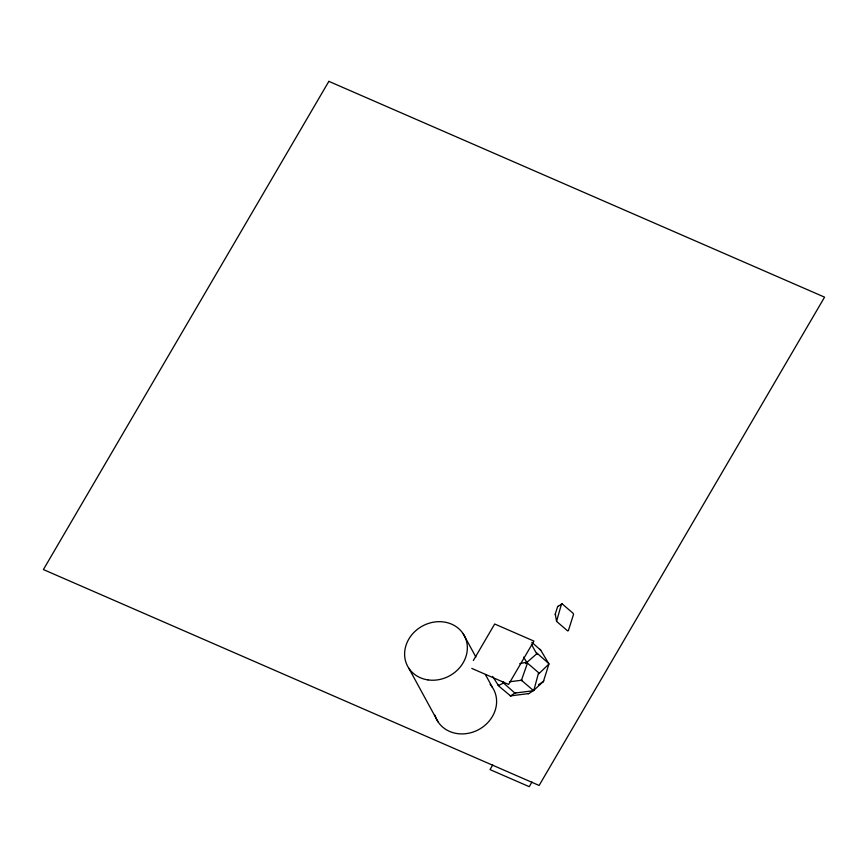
<?xml version="1.0" encoding="UTF-8"?>
<svg xmlns="http://www.w3.org/2000/svg" width="868" height="868" viewBox="0 0 868 868"><rect width="100%" height="100%" fill="white"/><g stroke="black" fill="none" stroke-linecap="round" stroke-linejoin="round"><path stroke-width="1.3" d="M525.487 663.619L536.717 653.843L531.39 644.23M492.601 676.378L498.764 686.045L510.525 695.886L528.938 693.532L533.874 690.255L543.39 681.478L548.956 663.955L540.731 650.208L531.856 642.32M533.701 689.941L533.039 690.212L521.907 680.642L521.668 679.59L527.473 663.13L538.605 672.7L533.874 690.255M556.562 621.38L555.27 614.034L557.636 606.591L562.128 603.857L573.26 613.426L573.509 614.479L568.356 630.678L567.694 630.949L556.562 621.38L561.466 604.128L562.128 603.857M533.321 690.711L514.908 693.076L503.505 682.997L504.438 682.432M473.353 660.505L494.684 624.005L533.928 641.094L508.583 684.429L471.801 668.414M519.78 663.662L526.692 662.208L523.545 657.098M538.854 673.742L548.76 664.194L548.684 663.456L536.771 652.964M492.753 764.947L490.029 769.601L529.252 786.679L531.976 782.025M543.194 681.705L543.78 680.696M509.896 695.615L511.046 695.908M528.938 693.532L528.059 693.727M509.462 681.792L520.767 680.338L521.668 679.59M538.453 684.754L543.39 681.478M497.982 685.123L498.492 685.536L503.505 682.997M510.525 695.886L514.908 693.076M557.636 606.591L558.298 606.32M502.388 681.543L503.744 682.519M536.717 653.843L537.552 653.886M538.605 672.7L539.44 672.733M526.692 662.208L527.473 663.13M520.767 680.338L521.907 680.642M514.637 692.566L515.776 692.87M540.731 650.208L539.95 649.275M526.333 662.827L526.811 663.402M463.132 633.662L475.859 657.011M485.396 674.512L492.395 687.347M408.817 668.23L438.09 721.916M555.27 614.034L555.509 615.076M502.724 682.074L502.876 682.725M490.116 684.418A32.214 28.362 -28.6 0 1 479.136 729.359A32.214 28.362 -28.6 0 1 434.955 715.21M328.874 81.321L43.4 569.56L539.126 785.453L824.567 297.149L328.907 81.375M427.881 679.894A32.214 28.362 -28.6 0 0 466.268 640.378A32.214 28.362 -28.6 0 0 413.776 632.588A32.214 28.362 -28.6 0 0 427.881 679.894"/></g></svg>
